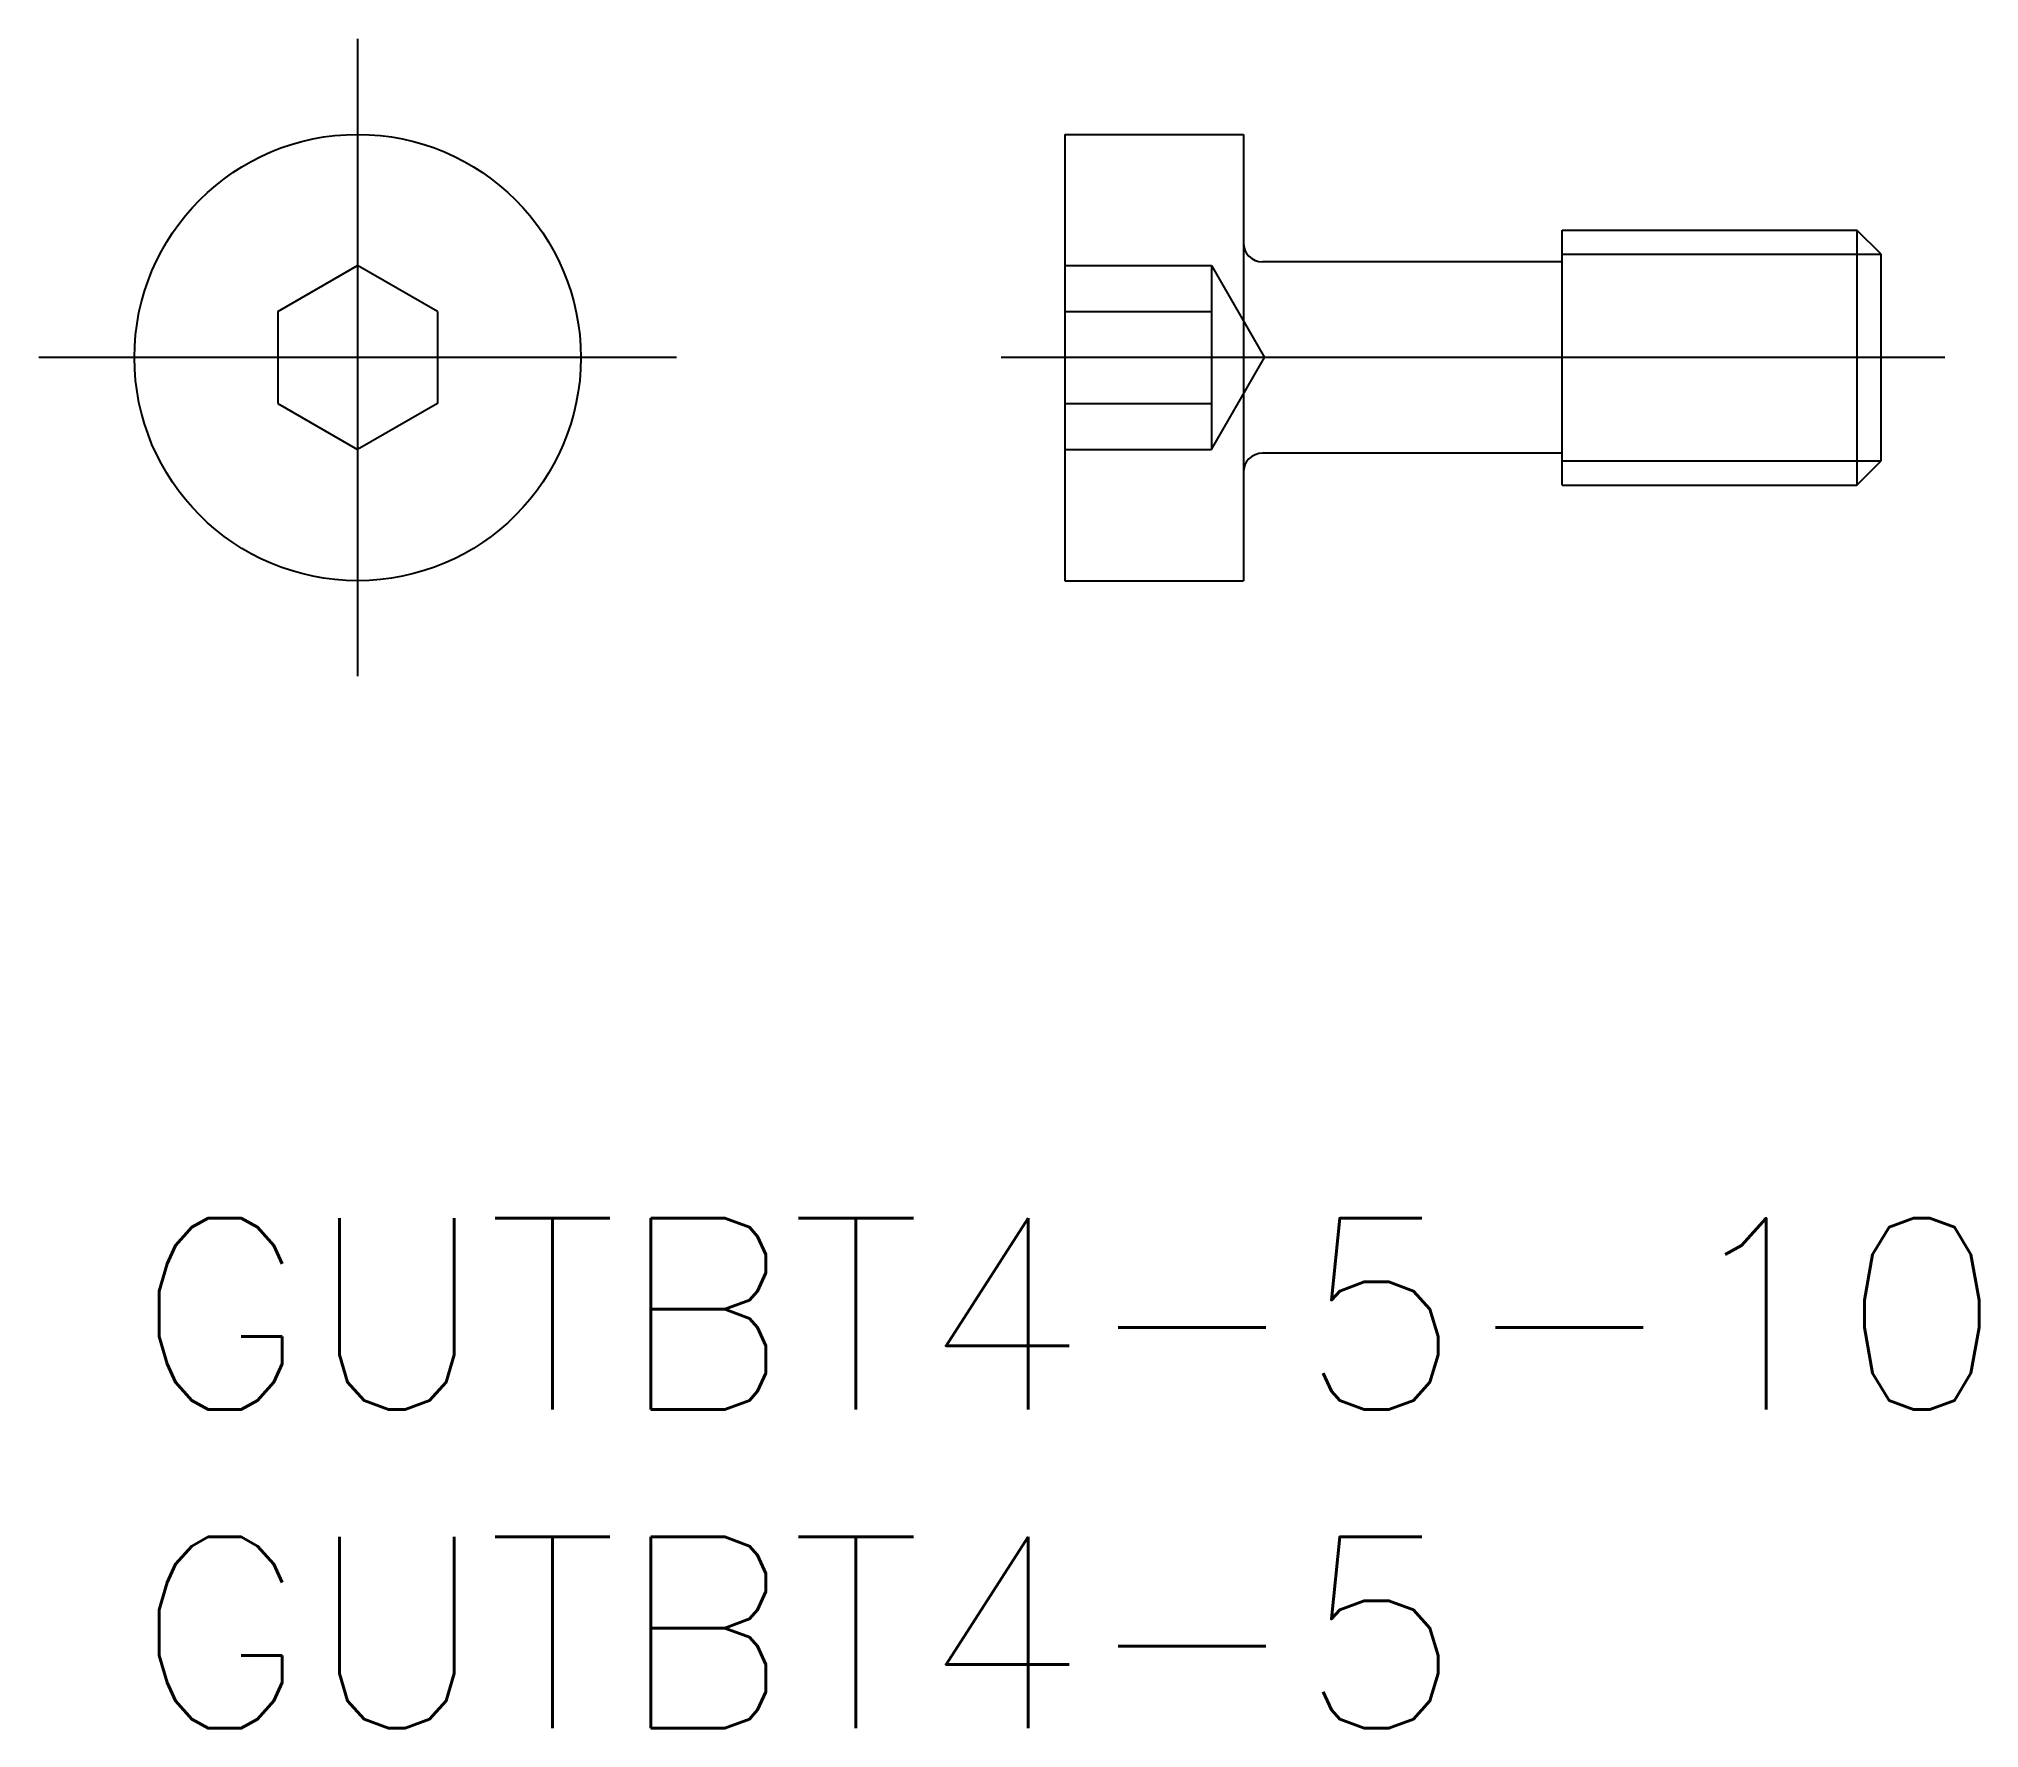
# Model space of a CAD drawing. Extents: x -1.5 to 28.9, y -8 to 18.5.
import ezdxf

# ---------------------------------------------------------------- set-up
doc = ezdxf.new("R2010")
doc.units = 0
doc.header["$LTSCALE"] = 0.5
doc.linetypes.add('CENTER', pattern=[50.8, 31.75, -6.35, 6.35, -6.35])
doc.linetypes.add('DASHED', pattern=[19.05, 12.7, -6.35])
for name, color, linetype in [('MSM_CENTER', 1, 'CENTER'), ('MSM_CONTINUOUS', 7, 'CONTINUOUS'), ('MSM_DASHED', 4, 'DASHED'), ('MSM_NARROW', 5, 'CONTINUOUS'), ('MSM_PART_NUMBER', 7, 'CONTINUOUS')]:
    doc.layers.add(name, color=color, linetype=linetype)
doc.styles.get("Standard").update_dxf_attribs({"font": 'txt.shx', "height": 3, "bigfont": 'bigfont.shx'})

# ---------------------------------------------------------------- blocks, each defined once
blk = doc.blocks.new('*U2')
at = {"layer": 'MSM_PART_NUMBER'}
blk.add_text('GUTBT4-5-10', height=3, dxfattribs=at).set_placement((0, -3))
blk = doc.blocks.new('*U3')
at = {"layer": 'MSM_PART_NUMBER'}
blk.add_text('GUTBT4-5', height=3, dxfattribs=at).set_placement((0, -8))

msp = doc.modelspace()

# ---------------------------------------------------------------- linework, layer by layer
at = {"layer": 'MSM_CENTER'}
for p, q in [((3.5, 18.5), (3.5, 8.5)), ((8.5, 13.5), (-1.5, 13.5)), ((28.39, 13.5), (13.59, 13.5))]:
    msp.add_line(p, q, dxfattribs=at)
at = {"layer": 'MSM_CONTINUOUS'}
for p, q in [((14.59, 17), (17.39, 17)), ((14.59, 17), (14.59, 10)), ((17.39, 17), (17.39, 10)), ((22.39, 11.5), (22.39, 15.5)), ((22.39, 15.5), (27.011, 15.5)), ((27.39, 15.121), (27.011, 15.5)), ((27.011, 15.5), (27.011, 11.5)), ((2.25, 14.222), (3.5, 14.943)), ((4.75, 14.222), (3.5, 14.943)), ((22.39, 15), (17.69, 15)), ((27.39, 11.879), (27.39, 15.121)), ((2.25, 14.222), (2.25, 12.778)), ((4.75, 14.222), (4.75, 12.778)), ((2.25, 12.778), (3.5, 12.057)), ((4.75, 12.778), (3.5, 12.057)), ((22.39, 12), (17.69, 12)), ((27.011, 11.5), (27.39, 11.879)), ((22.39, 11.5), (27.011, 11.5)), ((14.59, 10), (17.39, 10))]:
    msp.add_line(p, q, dxfattribs=at)
msp.add_circle((3.5, 13.5), 3.5, dxfattribs=at)
for centre, start, end in [((17.69, 15.3), 180, 270), ((17.69, 11.7), 90, 180)]:
    msp.add_arc(centre, 0.3, start, end, dxfattribs=at)
at = {"layer": 'MSM_DASHED'}
for p, q in [((14.59, 14.943), (16.89, 14.943)), ((16.89, 14.943), (16.89, 12.057)), ((16.89, 14.943), (17.723, 13.5)), ((14.59, 14.222), (16.89, 14.222)), ((16.89, 12.057), (17.723, 13.5)), ((14.59, 12.778), (16.89, 12.778)), ((14.59, 12.057), (16.89, 12.057))]:
    msp.add_line(p, q, dxfattribs=at)
at = {"layer": 'MSM_NARROW'}
for p, q in [((22.39, 15.121), (27.39, 15.121)), ((22.39, 11.879), (27.39, 11.879))]:
    msp.add_line(p, q, dxfattribs=at)

# ---------------------------------------------------------------- block references
at = {"layer": 'MSM_CONTINUOUS'}
for name in ['*U2', '*U3']:
    msp.add_blockref(name, (0, 0), dxfattribs=at)

doc.saveas('drawing.dxf')
